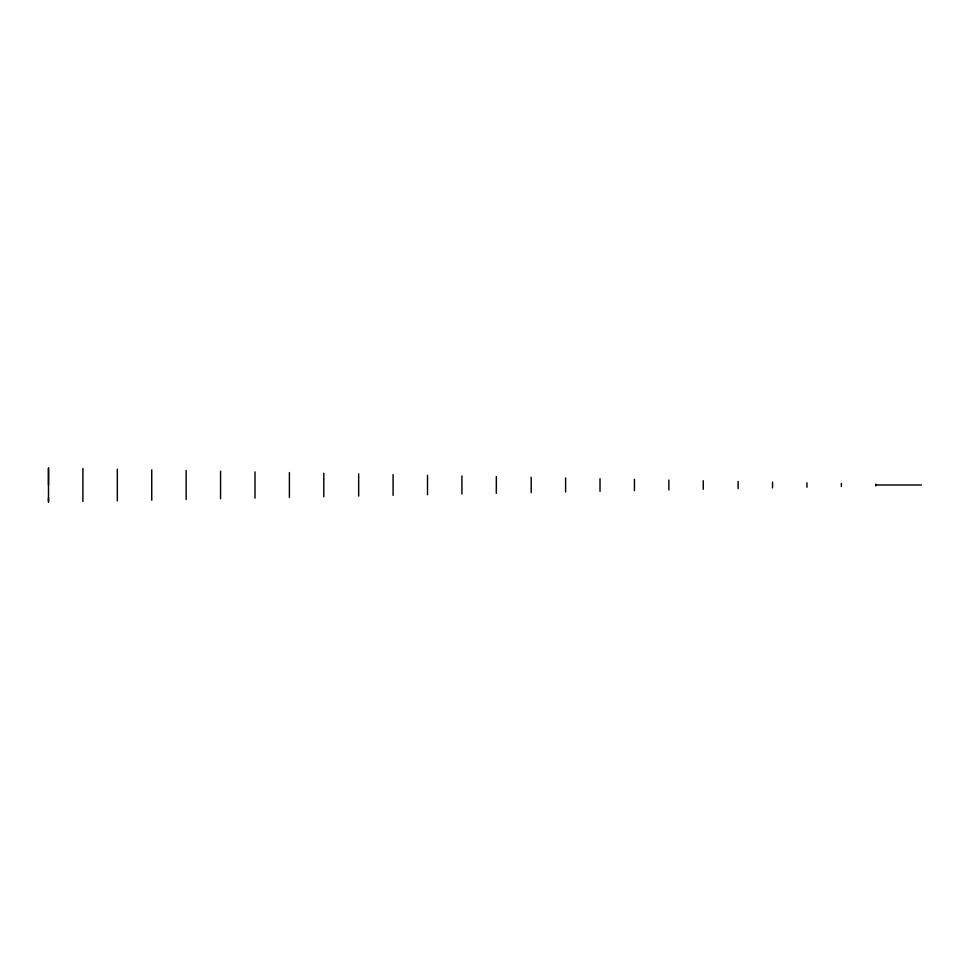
<?xml version="1.0" encoding="UTF-8"?>
<svg xmlns="http://www.w3.org/2000/svg" width="970" height="970" viewBox="0 0 970 970"><rect width="100%" height="100%" fill="white"/><g stroke="black" fill="none" stroke-linecap="round" stroke-linejoin="round"><path stroke-width="1.45" d="M48.5 501.696L48.5 497.719M48.5 485L48.5 468.304M875.777 485L921.5 485M875.777 484.115L875.777 485.885M841.366 483.436L841.366 486.564M806.955 482.757L806.955 487.243M772.532 482.078L772.532 487.922M738.121 481.399L738.121 488.601M703.262 480.708L703.262 489.292M668.851 480.029L668.851 489.971M634.428 479.35L634.428 490.65M600.018 478.671L600.018 491.329M565.607 477.992L565.607 492.008M531.196 477.313L531.196 492.687M496.325 476.634L496.325 493.366M461.914 475.955L461.914 494.045M427.503 475.276L427.503 494.724M393.092 474.597L393.092 495.403M358.67 473.918L358.67 496.082M323.81 473.227L323.81 496.773M289.399 472.548L289.399 497.452M254.989 471.869L254.989 498.131M220.566 471.19L220.566 498.81M186.155 470.511L186.155 499.489M151.744 469.832L151.744 500.168M117.334 469.153L117.334 500.847M82.911 468.474L82.911 501.526M48.5 467.795L48.5 502.205"/></g></svg>
